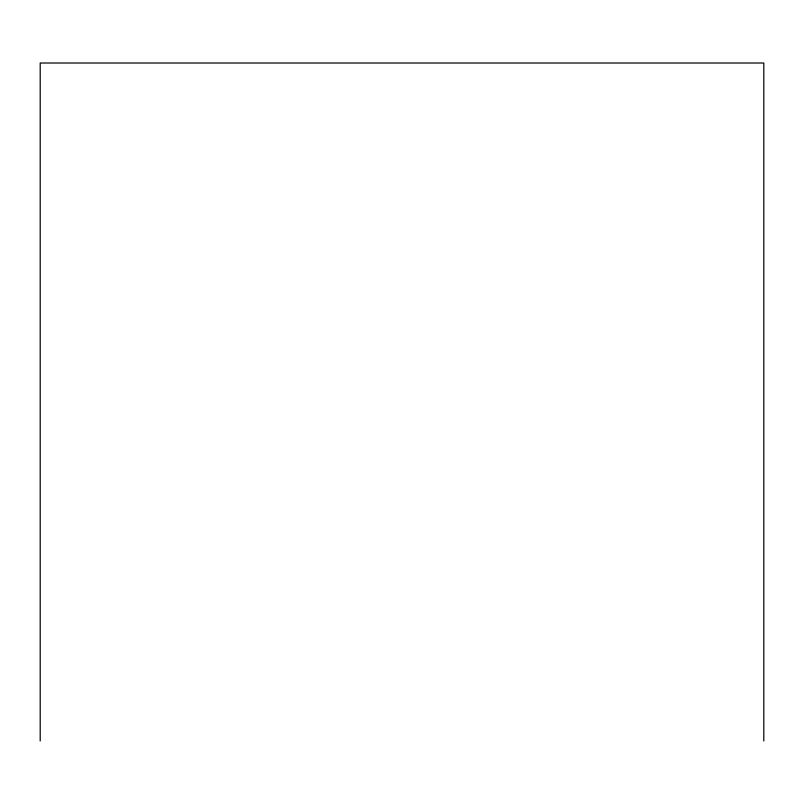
<?xml version="1.0" encoding="UTF-8"?>
<svg xmlns="http://www.w3.org/2000/svg" width="804" height="804" viewBox="0 0 804 804"><rect width="100%" height="100%" fill="white"/><g stroke="black" fill="none" stroke-linecap="round" stroke-linejoin="round"><path stroke-width="1.21" d="M763.8 740.986L763.8 63.013L40.2 63.013L40.2 740.986"/></g></svg>
